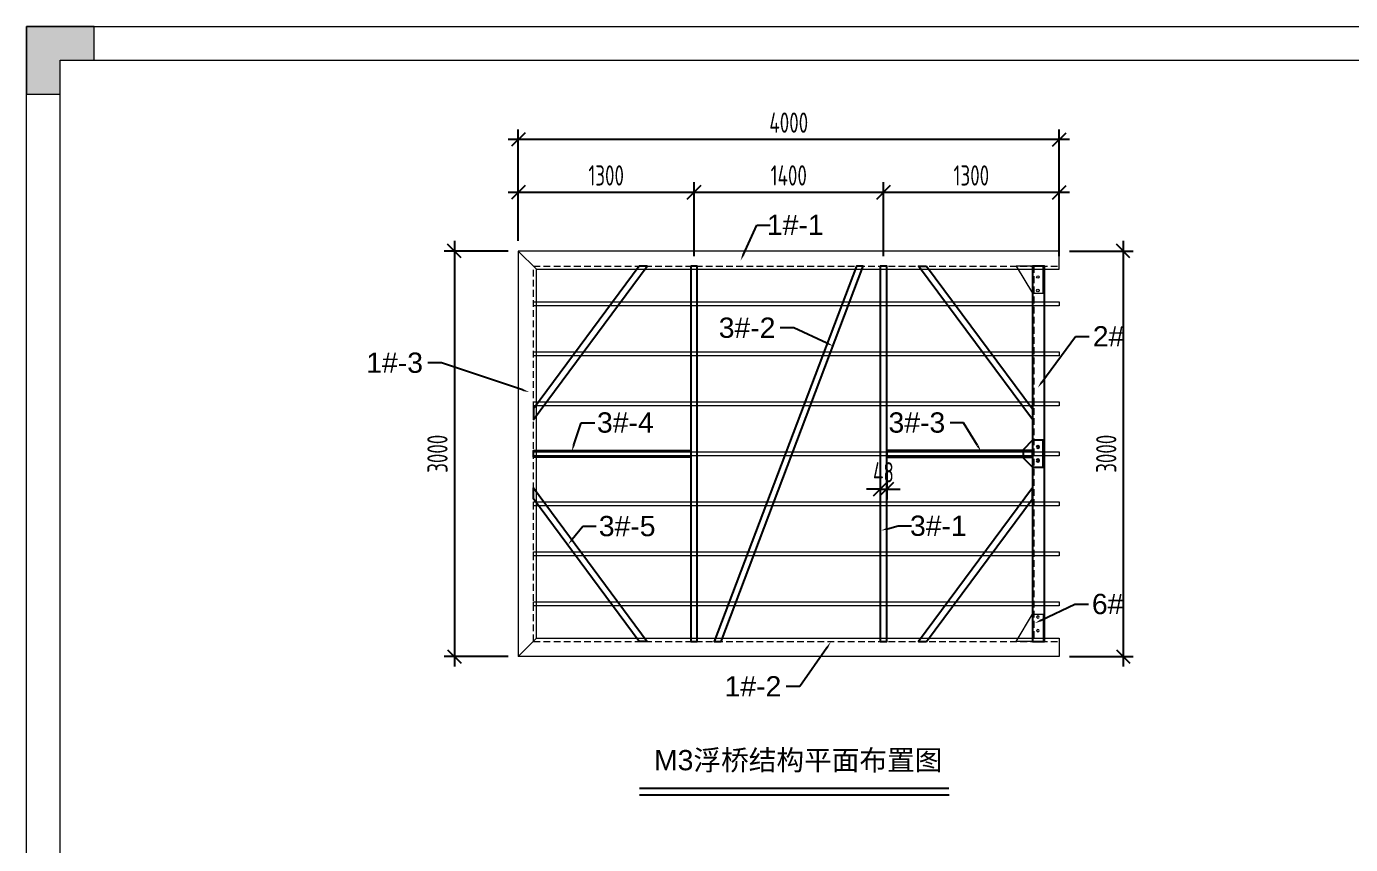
# Model space of a CAD drawing. Header units: millimetres. Extents: x 136606 to 1231039, y 82794 to 127364.
# Drawn here: x 931427 to 941216, y 121288 to 127340 of the extents above; entities that cross this region are included whole.
import ezdxf
from ezdxf import colors
from ezdxf.entities.mleader import LeaderData, LeaderLine
from ezdxf.math import Vec2, Vec3

# ---------------------------------------------------------------- set-up
doc = ezdxf.new("R2010")
doc.units = ezdxf.units.MM
doc.linetypes.add('DASHED', pattern=[0.75, 0.5, -0.25])
for name, color, linetype in [('00打印图框', 255, 'Continuous'), ('标注', 9, 'Continuous'), ('连接端梁', 130, 'Continuous'), ('铝横梁', 220, 'Continuous')]:
    doc.layers.add(name, color=color, linetype=linetype)
for name, color, linetype, lineweight in [('dim', 6, 'Continuous', 13), ('加强板', 140, 'Continuous', 18), ('图框', 7, 'Continuous', 13), ('铝型材', 7, 'Continuous', 13), ('铝龙骨', 7, 'Continuous', 9)]:
    doc.layers.add(name, color=color, linetype=linetype, lineweight=lineweight)
doc.styles.add('Arial', font='arial.ttf')
doc.styles.add('hztxt', font='ros1.shx', dxfattribs={"width": 0.8, "bigfont": 'hztxt.shx'})
doc.styles.get("Standard").update_dxf_attribs({"font": 'arial.ttf'})
doc.dimstyles.new('DIM-50', dxfattribs={"dimscale": 50, "dimtxt": 3, "dimasz": 2, "dimexe": 1.5, "dimexo": 1.5, "dimgap": 1, "dimtad": 1, "dimdec": 1, "dimdsep": 46, "dimtxsty": 'hztxt', "dimblk": 'OBLIQUE', "dimcen": 0, "dimdle": 1.5, "dimclrd": 9, "dimclre": 9, "dimclrt": 2, "dimadec": 1, "dimazin": 0, "dimtfac": 1, "dimtdec": 1, "dimtix": 1, "dimtmove": 2, "dimatfit": 3, "dimldrblk": 'OBLIQUE', "dimfxl": 15, "dimtolj": 1, "dimtzin": 0, "dimarcsym": 1})

# ---------------------------------------------------------------- blocks, each defined once
blk = doc.blocks.new('GW-TK')
at = {"layer": '图框', "linetype": 'Continuous', "lineweight": 0}
h = blk.add_hatch(color=256, dxfattribs=at)
h.dxf.hatch_style = 1
h.paths.add_polyline_path([(927183.55, 464715.01), (927183.55, 464705.01), (927188.55, 464705.01), (927188.55, 464710.01), (927193.56, 464710.01), (927193.56, 464715.01)])
blk.add_lwpolyline([(927188.55, 464705.01), (927188.55, 464710.01), (927193.56, 464710.01), (927193.56, 464715.01), (927183.55, 464715.01), (927183.55, 464705.01)], close=True, dxfattribs=at)
at = {"layer": '图框'}
for points in [[(927183.55, 464715.01), (927603.55, 464715.01), (927603.55, 464418.01), (927183.55, 464418.01)], [(927188.55, 464710.01), (927598.55, 464710.01), (927598.55, 464423.01), (927188.55, 464423.01)]]:
    blk.add_lwpolyline(points, close=True, dxfattribs=at)
blk = doc.blocks.new('_Oblique')
at = {"color": 0, "linetype": 'ByBlock', "lineweight": -2}
blk.add_line((-0.5, -0.5), (0.5, 0.5), dxfattribs=at)
blk = doc.blocks.new('*D2273')
at = {"layer": 'Defpoints', "color": 0, "transparency": 16777216}
for p in [(936362.8, 126113.2), (935062.8, 125678.8), (936362.8, 125566.8)]:
    blk.add_point(p, dxfattribs=at)
at = {"layer": '标注', "color": 9, "lineweight": -2, "transparency": 16777216}
for p, q in [((934987.8, 126113.2), (936437.8, 126113.2)), ((935062.8, 125753.8), (935062.8, 126188.2)), ((936362.8, 125641.8), (936362.8, 126188.2))]:
    blk.add_line(p, q, dxfattribs=at)
at = {"layer": '标注', "color": 9, "lineweight": -2, "transparency": 16777216, "xscale": 100, "yscale": 100, "zscale": 100, "rotation": 180}
blk.add_blockref('_Oblique', (935062.8, 126113.2), dxfattribs=at)
at = {"layer": '标注', "color": 9, "lineweight": -2, "transparency": 16777216, "xscale": 100, "yscale": 100, "zscale": 100}
blk.add_blockref('_Oblique', (936362.8, 126113.2), dxfattribs=at)
at = {"layer": '标注', "color": 2, "transparency": 16777216, "insert": (935712.8, 126238.2), "char_height": 150, "attachment_point": 5, "style": 'hztxt'}
blk.add_mtext('\\A1;1300', dxfattribs=at)
blk = doc.blocks.new('*D2274')
at = {"layer": 'Defpoints', "color": 0, "transparency": 16777216}
for p in [(935062.8, 126503.9), (935062.8, 125678.8), (939062.8, 125678.8)]:
    blk.add_point(p, dxfattribs=at)
at = {"layer": '标注', "color": 9, "lineweight": -2, "transparency": 16777216}
for p, q in [((939137.8, 126503.9), (934987.8, 126503.9)), ((935062.8, 125753.8), (935062.8, 126578.9)), ((939062.8, 125753.8), (939062.8, 126578.9))]:
    blk.add_line(p, q, dxfattribs=at)
at = {"layer": '标注', "color": 9, "lineweight": -2, "transparency": 16777216, "xscale": 100, "yscale": 100, "zscale": 100, "rotation": 180}
blk.add_blockref('_Oblique', (935062.8, 126503.9), dxfattribs=at)
at = {"layer": '标注', "color": 9, "lineweight": -2, "transparency": 16777216, "xscale": 100, "yscale": 100, "zscale": 100}
blk.add_blockref('_Oblique', (939062.8, 126503.9), dxfattribs=at)
at = {"layer": '标注', "color": 2, "transparency": 16777216, "insert": (937062.8, 126628.9), "char_height": 150, "attachment_point": 5, "style": 'hztxt'}
blk.add_mtext('\\A1;4000', dxfattribs=at)
blk = doc.blocks.new('*D2275')
at = {"layer": 'Defpoints', "color": 0, "transparency": 16777216}
for p in [(937762.8, 126113.2), (936362.8, 125566.8), (937762.8, 125566.8)]:
    blk.add_point(p, dxfattribs=at)
at = {"layer": '标注', "color": 9, "lineweight": -2, "transparency": 16777216}
for p, q in [((936287.8, 126113.2), (937837.8, 126113.2)), ((936362.8, 125641.8), (936362.8, 126188.2)), ((937762.8, 125641.8), (937762.8, 126188.2))]:
    blk.add_line(p, q, dxfattribs=at)
at = {"layer": '标注', "color": 9, "lineweight": -2, "transparency": 16777216, "xscale": 100, "yscale": 100, "zscale": 100, "rotation": 180}
blk.add_blockref('_Oblique', (936362.8, 126113.2), dxfattribs=at)
at = {"layer": '标注', "color": 9, "lineweight": -2, "transparency": 16777216, "xscale": 100, "yscale": 100, "zscale": 100}
blk.add_blockref('_Oblique', (937762.8, 126113.2), dxfattribs=at)
at = {"layer": '标注', "color": 2, "transparency": 16777216, "insert": (937062.8, 126238.2), "char_height": 150, "attachment_point": 5, "style": 'hztxt'}
blk.add_mtext('\\A1;1400', dxfattribs=at)
blk = doc.blocks.new('*D2276')
at = {"layer": 'Defpoints', "color": 0, "transparency": 16777216}
for p in [(935062.8, 125678.8), (934590.2, 122678.8), (935062.8, 122678.8)]:
    blk.add_point(p, dxfattribs=at)
at = {"layer": '标注', "color": 9, "lineweight": -2, "transparency": 16777216}
for p, q in [((934590.2, 125753.8), (934590.2, 122603.8)), ((934987.8, 125678.8), (934515.2, 125678.8)), ((934987.8, 122678.8), (934515.2, 122678.8))]:
    blk.add_line(p, q, dxfattribs=at)
at = {"layer": '标注', "color": 9, "lineweight": -2, "transparency": 16777216, "xscale": 100, "yscale": 100, "zscale": 100}
for p, rotation in [((934590.2, 125678.8), 90), ((934590.2, 122678.8), 270)]:
    blk.add_blockref('_Oblique', p, dxfattribs=dict(at, rotation=rotation))
at = {"layer": '标注', "color": 2, "transparency": 16777216, "insert": (934465.2, 124178.8), "char_height": 150, "attachment_point": 5, "rotation": 90, "style": 'hztxt'}
blk.add_mtext('\\A1;3000', dxfattribs=at)
blk = doc.blocks.new('*D2281')
at = {"layer": 'Defpoints', "color": 0, "transparency": 16777216}
for p in [(939062.8, 126113.2), (937762.8, 125566.8), (939062.8, 125566.8)]:
    blk.add_point(p, dxfattribs=at)
at = {"layer": '标注', "color": 9, "lineweight": -2, "transparency": 16777216}
for p, q in [((937687.8, 126113.2), (939137.8, 126113.2)), ((937762.8, 125641.8), (937762.8, 126188.2)), ((939062.8, 125641.8), (939062.8, 126188.2))]:
    blk.add_line(p, q, dxfattribs=at)
at = {"layer": '标注', "color": 9, "lineweight": -2, "transparency": 16777216, "xscale": 100, "yscale": 100, "zscale": 100, "rotation": 180}
blk.add_blockref('_Oblique', (937762.8, 126113.2), dxfattribs=at)
at = {"layer": '标注', "color": 9, "lineweight": -2, "transparency": 16777216, "xscale": 100, "yscale": 100, "zscale": 100}
blk.add_blockref('_Oblique', (939062.8, 126113.2), dxfattribs=at)
at = {"layer": '标注', "color": 2, "transparency": 16777216, "insert": (938412.8, 126238.2), "char_height": 150, "attachment_point": 5, "style": 'hztxt'}
blk.add_mtext('\\A1;1300', dxfattribs=at)
blk = doc.blocks.new('*D2282')
at = {"color": 9, "lineweight": -2, "transparency": 16777216}
for p, q in [((937738.8, 124063.1), (937738.8, 123841.6)), ((937786.8, 124063.1), (937786.8, 123841.6)), ((937738.8, 123916.6), (937638.8, 123916.6)), ((937738.8, 123916.6), (937786.8, 123916.6)), ((937786.8, 123916.6), (937886.8, 123916.6))]:
    blk.add_line(p, q, dxfattribs=at)
at = {"layer": 'Defpoints', "color": 0, "transparency": 16777216}
for p in [(937738.8, 124138.1), (937786.8, 124138.1), (937786.8, 123916.6)]:
    blk.add_point(p, dxfattribs=at)
at = {"color": 9, "lineweight": -2, "transparency": 16777216, "xscale": 100, "yscale": 100, "zscale": 100}
blk.add_blockref('_Oblique', (937738.8, 123916.6), dxfattribs=at)
at = {"color": 9, "lineweight": -2, "transparency": 16777216, "xscale": 100, "yscale": 100, "zscale": 100, "rotation": 180}
blk.add_blockref('_Oblique', (937786.8, 123916.6), dxfattribs=at)
at = {"color": 2, "transparency": 16777216, "insert": (937762.8, 124041.6), "char_height": 150, "attachment_point": 5, "style": 'hztxt'}
blk.add_mtext('\\A1;48', dxfattribs=at)
blk = doc.blocks.new('A$C0D8A069B')
blk.add_lwpolyline([(80, -100), (0, -100), (0, 100), (80, 100), (150, 30), (150, -30), (80, -100)])
for centre in [(40, 50), (40, -50)]:
    blk.add_circle(centre, 9)
blk = doc.blocks.new('连接加强板')
at = {"layer": '加强板'}
blk.add_lwpolyline([(-194915.5, -558.8), (-194915.5, -358.8), (-195115.5, -478.8), (-195115.5, -558.8)], close=True, dxfattribs=at)
for centre in [(-195095.5, -518.8), (-194995.5, -518.8)]:
    blk.add_circle(centre, 9, dxfattribs=at)
blk = doc.blocks.new('*U2222')
at = {"rotation": 90.00000000000001}
blk.add_blockref('连接加强板', (-458.8, 195015.5), dxfattribs=at)
blk = doc.blocks.new('*U2223')
at = {"color": 0, "linetype": 'ByBlock', "lineweight": -2, "transparency": 16777216}
blk.add_blockref('*U2222', (0, 0), dxfattribs=at)
blk = doc.blocks.new('*U2224')
at = {"rotation": 90.00000000000001}
blk.add_blockref('连接加强板', (-458.8, 195015.5), dxfattribs=at)
blk = doc.blocks.new('*U2225')
at = {"color": 0, "linetype": 'ByBlock', "lineweight": -2, "transparency": 16777216}
blk.add_blockref('*U2224', (0, 0), dxfattribs=at)
blk = doc.blocks.new('*D2250')
at = {"layer": 'Defpoints', "color": 0, "transparency": 16777216}
for p in [(939062.8, 125678.8), (939062.8, 122678.8), (939535.3, 122678.8)]:
    blk.add_point(p, dxfattribs=at)
at = {"layer": '标注', "color": 9, "lineweight": -2, "transparency": 16777216}
for p, q in [((939535.3, 125753.8), (939535.3, 122603.8)), ((939137.8, 125678.8), (939610.3, 125678.8)), ((939137.8, 122678.8), (939610.3, 122678.8))]:
    blk.add_line(p, q, dxfattribs=at)
at = {"layer": '标注', "color": 9, "lineweight": -2, "transparency": 16777216, "xscale": 100, "yscale": 100, "zscale": 100}
for p, rotation in [((939535.3, 125678.8), 90), ((939535.3, 122678.8), 270)]:
    blk.add_blockref('_Oblique', p, dxfattribs=dict(at, rotation=rotation))
at = {"layer": '标注', "color": 2, "transparency": 16777216, "insert": (939410.3, 124178.8), "char_height": 150, "attachment_point": 5, "rotation": 90, "style": 'hztxt'}
blk.add_mtext('\\A1;3000', dxfattribs=at)

msp = doc.modelspace()

# ---------------------------------------------------------------- linework, layer by layer
msp.add_line((938249.8637, 121652.6918), (935959.9385, 121652.6918))
at = {"const_width": 15}
msp.add_lwpolyline([(938247.5272, 121702.6745), (935957.5121, 121702.6745)], dxfattribs=at)
at = {"layer": 'dim', "color": 1, "linetype": 'DASHED', "ltscale": 100}
for p, q in [((935174.7622, 125566.8336), (939062.7622, 125566.8336)), ((935174.7622, 122790.8336), (935174.7622, 125566.8336)), ((938873.7622, 125566.8336), (938873.7622, 122790.8336)), ((935174.7622, 122790.8336), (939062.7622, 122790.8336))]:
    msp.add_line(p, q, dxfattribs=at)
at = {"layer": '连接端梁', "color": 200}
msp.add_lwpolyline([(938954.7622, 122790.8336), (938954.7622, 125566.8336), (938864.7622, 125566.8336), (938864.7622, 122790.8336)], close=True, dxfattribs=at)
at = {"layer": '铝型材', "color": 3}
for points in [[(939062.7622, 125678.8336), (935062.7622, 125678.8336), (935197.7622, 125543.8336), (939062.7622, 125543.8336)], [(935062.7622, 125678.8336), (935062.7622, 122678.8336), (935197.7622, 122813.8336), (935197.7622, 125543.8336)], [(939062.7622, 122678.8336), (935062.7622, 122678.8336), (935197.7622, 122813.8336), (939062.7622, 122813.8336)]]:
    msp.add_lwpolyline(points, close=True, dxfattribs=at)
at = {"layer": '铝横梁', "color": 243}
for points in [[(935957.2275, 125566.8336), (935174.7622, 124512.4449), (935174.7622, 124431.8975), (936017.0005, 125566.8336)], [(936338.7736, 125566.8336), (936338.7622, 122790.8336), (936386.7622, 122790.8336), (936386.7736, 125566.8336)], [(936563.1543, 122790.8341), (937613.8192, 125566.8336), (937562.4971, 125566.8355), (936511.8306, 122790.8341)], [(937738.7736, 125566.8336), (937738.7622, 122790.8336), (937786.7622, 122790.8336), (937786.7736, 125566.8336)], [(938082.297, 125566.8336), (938864.7622, 124512.4449), (938864.7622, 124431.8975), (938022.524, 125566.8336)], [(936338.7678, 124154.8297), (935174.7622, 124154.8296), (935174.7622, 124202.8296), (936338.7678, 124202.8297)], [(937786.7794, 124154.8297), (938864.7622, 124154.8296), (938864.7622, 124202.8296), (937786.7794, 124202.8297)], [(935957.2275, 122790.8336), (935174.7622, 123845.2223), (935174.7622, 123925.7697), (936017.0005, 122790.8336)], [(938082.297, 122790.8336), (938864.7622, 123845.2223), (938864.7622, 123925.7697), (938022.524, 122790.8336)]]:
    msp.add_lwpolyline(points, close=True, dxfattribs=at)
at = {"layer": '铝龙骨', "color": 0}
for points in [[(935174.7622, 125273.8336), (935174.7622, 125303.8336), (939062.7622, 125303.8336), (939062.7622, 125273.8336)], [(935174.7622, 124903.8336), (935174.7622, 124933.8336), (939062.7622, 124933.8336), (939062.7622, 124903.8336)], [(935174.7622, 124533.8336), (935174.7622, 124563.8336), (939062.7622, 124563.8336), (939062.7622, 124533.8336)], [(935174.7622, 124163.8336), (935174.7622, 124193.8336), (939062.7622, 124193.8336), (939062.7622, 124163.8336)], [(935174.7622, 123793.8336), (935174.7622, 123823.8336), (939062.7622, 123823.8336), (939062.7622, 123793.8336)], [(935174.7622, 123423.8336), (935174.7622, 123453.8336), (939062.7622, 123453.8336), (939062.7622, 123423.8336)], [(935174.7622, 123053.8336), (935174.7622, 123083.8336), (939062.7622, 123083.8336), (939062.7622, 123053.8336)]]:
    msp.add_lwpolyline(points, close=True, dxfattribs=at)

# ---------------------------------------------------------------- block references
at = {"xscale": 50, "yscale": 50, "zscale": 50}
msp.add_blockref('GW-TK', (-45427750.9613, -23108410.2232), dxfattribs=at)
at = {"color": 7}
msp.add_blockref('*U2223', (938844.7622, 125466.8336), dxfattribs=at)
at = {"xscale": -1}
msp.add_blockref('A$C0D8A069B', (938944.7622, 124178.8336), dxfattribs=at)
at = {"color": 7, "xscale": -1, "rotation": 180}
msp.add_blockref('*U2225', (938844.7622, 122890.8336), dxfattribs=at)

# ---------------------------------------------------------------- texts
at = {"layer": '00打印图框', "color": 6, "insert": (938199.2224, 121987.1196), "char_height": 150, "attachment_point": 3, "style": 'Arial'}
msp.add_mtext_dynamic_manual_height_columns('M3{\\fSimSun|b0|i0|c134|p2;浮桥结构平面布置图}', width=2482.93285, gutter_width=18.75, heights=[0], dxfattribs=at)

# ---------------------------------------------------------------- dimensions: what is measured, and where the dimension line sits
dim = msp.add_linear_dim(base=(937786.7684, 123916.6212), p1=(937738.7684, 124138.1132), p2=(937786.7684, 124138.113), dimstyle='DIM-50')
dim.commit()
dim.dimension.update_dxf_attribs({"geometry": '*D2282', "text_midpoint": (937762.7684, 124041.6212)})
at = {"layer": '标注'}
for base, p1, p2, picture, middle in [((935062.7622, 126503.8636), (939062.7622, 125678.8336), (935062.7622, 125678.8336), '*D2274', (937062.7622, 126628.8636)), ((936362.7736, 126113.1598), (935062.7622, 125678.8336), (936362.7736, 125566.8336), '*D2273', (935712.7679, 126238.1598)), ((937762.7736, 126113.1598), (936362.7736, 125566.8336), (937762.7736, 125566.8336), '*D2275', (937062.7736, 126238.1598)), ((939062.7622, 126113.1598), (937762.7736, 125566.8336), (939062.7622, 125566.8336), '*D2281', (938412.7679, 126238.1598))]:
    dim = msp.add_linear_dim(base=base, p1=p1, p2=p2, dimstyle='DIM-50', dxfattribs=at)
    dim.commit()
    dim.dimension.update_dxf_attribs({"geometry": picture, "text_midpoint": middle})
for base, p1, p2, picture, middle in [((934590.1823, 122678.8336), (935062.7622, 125678.8336), (935062.7622, 122678.8336), '*D2276', (934465.1823, 124178.8336)), ((939535.3422, 122678.8336), (939062.7622, 125678.8336), (939062.7622, 122678.8336), '*D2250', (939410.3422, 124178.8336))]:
    dim = msp.add_linear_dim(base=base, p1=p1, p2=p2, angle=90, dimstyle='DIM-50', dxfattribs=at)
    dim.commit()
    dim.dimension.update_dxf_attribs({"geometry": picture, "text_midpoint": middle})

# ---------------------------------------------------------------- leaders
at = {"layer": '标注', "color": 6, "linetype": 'ByBlock'}
ml = msp.add_multileader_mtext('Standard', dxfattribs=at)
ml.set_content('1#-1', color=6)
ml.set_leader_properties()
ml.build(insert=Vec2(0, 0))
ml.multileader.update_dxf_attribs({"dogleg_length": 100, "arrow_head_size": 50})
ctx = ml.context
ctx.base_point, ctx.char_height, ctx.arrow_head_size, ctx.landing_gap_size, ctx.plane_origin = Vec3(936926.306, 125871.0859), 150, 50, 35.8764, Vec3(935778.1537, 115332.749)
ctx.text_align_type = 2
notes = []
notes.append((ctx, [(0, (1, 1, 0), (936826.306, 125871.0859), (1, 0), 100, [(0, [(936706.8267, 125608.426)], 0, [])])]))
ctx.mtext.insert, ctx.mtext.width, ctx.mtext.defined_height, ctx.mtext.alignment, ctx.mtext.flow_direction = Vec3(937320.2998, 125947.3649), 445.870397, 72.4015, 3, 5
ml = msp.add_multileader_mtext('Standard', dxfattribs=at)
ml.set_content('3#-2', color=6)
ml.set_leader_properties()
ml.build(insert=Vec2(0, 0))
ml.multileader.update_dxf_attribs({"dogleg_length": 100, "arrow_head_size": 50})
ctx = ml.context
ctx.base_point, ctx.char_height, ctx.arrow_head_size, ctx.landing_gap_size, ctx.plane_origin = Vec3(936528.9785, 125110.213), 150, 50, 35.8764, Vec3(935341.6016, 114730.8364)
ctx.text_align_type = 2
notes.append((ctx, [(1, (1, 1, 0), (937100.2879, 125110.213), (-1, 0), 100, [(0, [(937390.3964, 124976.5202)], 0, [])])]))
ctx.mtext.insert, ctx.mtext.width, ctx.mtext.defined_height, ctx.mtext.alignment, ctx.mtext.flow_direction = Vec3(936964.4115, 125186.5431), 445.870397, 72.4015, 3, 5
ml = msp.add_multileader_mtext('Standard', dxfattribs=at)
ml.set_content('2#', color=6)
ml.set_leader_properties()
ml.build(insert=Vec2(0, 0))
ml.multileader.update_dxf_attribs({"dogleg_length": 100, "arrow_head_size": 50})
ctx = ml.context
ctx.base_point, ctx.char_height, ctx.arrow_head_size, ctx.landing_gap_size, ctx.plane_origin = Vec3(939283.9625, 125046.4385), 150, 50, 35.8764, Vec3(939169.1641, 114345.0126)
ctx.text_align_type = 2
notes.append((ctx, [(0, (1, 1, 0), (939183.9625, 125046.4385), (1, 0), 100, [(0, [(938904.5202, 124668.6695)], 0, [])])]))
ctx.mtext.insert, ctx.mtext.width, ctx.mtext.defined_height, ctx.mtext.alignment, ctx.mtext.flow_direction = Vec3(939544.1227, 125122.7175), 445.870397, 72.4015, 3, 5
ml = msp.add_multileader_mtext('Standard', dxfattribs=at)
ml.set_content('1#-3', color=6)
ml.set_leader_properties()
ml.build(insert=Vec2(0, 0))
ml.multileader.update_dxf_attribs({"dogleg_length": 100, "arrow_head_size": 50})
ctx = ml.context
ctx.base_point, ctx.char_height, ctx.arrow_head_size, ctx.landing_gap_size, ctx.plane_origin = Vec3(933935.4577, 124851.393), 150, 50, 35.8764, Vec3(932816.2618, 114313.0561)
ctx.text_align_type = 2
notes.append((ctx, [(1, (1, 1, 0), (934494.2842, 124851.393), (-1, 0), 100, [(0, [(935142.2199, 124635.2537)], 0, [])])]))
ctx.mtext.insert, ctx.mtext.width, ctx.mtext.defined_height, ctx.mtext.alignment, ctx.mtext.flow_direction = Vec3(934358.4078, 124927.7231), 445.870397, 72.4015, 3, 5
ml = msp.add_multileader_mtext('Standard', dxfattribs=at)
ml.set_content('3#-4', color=6)
ml.set_leader_properties()
ml.build(insert=Vec2(0, 0))
ml.multileader.update_dxf_attribs({"dogleg_length": 100, "arrow_head_size": 50})
ctx = ml.context
ctx.base_point, ctx.char_height, ctx.arrow_head_size, ctx.landing_gap_size, ctx.plane_origin = Vec3(935627.7467, 124408.7683), 150, 50, 35.8764, Vec3(937709.5487, 113853.7773)
ctx.text_align_type = 2
notes.append((ctx, [(0, (1, 1, 0), (935527.7467, 124408.7683), (1, 0), 100, [(0, [(935458.4334, 124196.3626)], 0, [])])]))
ctx.mtext.insert, ctx.mtext.width, ctx.mtext.defined_height, ctx.mtext.alignment, ctx.mtext.flow_direction = Vec3(936064.1006, 124485.0985), 445.870397, 72.4015, 3, 5
ml = msp.add_multileader_mtext('Standard', dxfattribs=at)
ml.set_content('3#-3', color=6)
ml.set_leader_properties()
ml.build(insert=Vec2(0, 0))
ml.multileader.update_dxf_attribs({"dogleg_length": 100, "arrow_head_size": 50})
ctx = ml.context
ctx.base_point, ctx.char_height, ctx.arrow_head_size, ctx.landing_gap_size, ctx.plane_origin = Vec3(937782.6909, 124408.7683), 150, 50, 35.8764, Vec3(939864.493, 113853.7773)
ctx.text_align_type = 2
notes.append((ctx, [(1, (1, 1, 0), (938355.5351, 124408.7683), (-1, 0), 100, [(0, [(938484.6853, 124196.3626)], 0, [])])]))
ctx.mtext.insert, ctx.mtext.width, ctx.mtext.defined_height, ctx.mtext.alignment, ctx.mtext.flow_direction = Vec3(938219.6587, 124485.0985), 445.870397, 72.4015, 3, 5
ml = msp.add_multileader_mtext('Standard', dxfattribs=at)
ml.set_content('3#-5', color=6)
ml.set_leader_properties()
ml.build(insert=Vec2(0, 0))
ml.multileader.update_dxf_attribs({"dogleg_length": 100, "arrow_head_size": 50})
ctx = ml.context
ctx.base_point, ctx.char_height, ctx.arrow_head_size, ctx.landing_gap_size, ctx.plane_origin = Vec3(935639.4689, 123642.5268), 150, 50, 35.8764, Vec3(937721.271, 113087.5357)
ctx.text_align_type = 2
notes.append((ctx, [(0, (1, 1, 0), (935539.4689, 123642.5268), (1, 0), 100, [(0, [(935431.3373, 123506.6837)], 0, [])])]))
ctx.mtext.insert, ctx.mtext.width, ctx.mtext.defined_height, ctx.mtext.alignment, ctx.mtext.flow_direction = Vec3(936077.5622, 123718.8569), 445.870397, 72.4015, 3, 5
ml = msp.add_multileader_mtext('Standard', dxfattribs=at)
ml.set_content('3#-1', color=6)
ml.set_leader_properties()
ml.build(insert=Vec2(0, 0))
ml.multileader.update_dxf_attribs({"dogleg_length": 100, "arrow_head_size": 50})
ctx = ml.context
ctx.base_point, ctx.char_height, ctx.arrow_head_size, ctx.landing_gap_size, ctx.plane_origin = Vec3(937970.6066, 123645.0144), 150, 50, 35.8764, Vec3(936755.8082, 113265.6379)
ctx.text_align_type = 2
notes.append((ctx, [(0, (1, 1, 0), (937870.6066, 123645.0144), (1, 0), 100, [(0, [(937745.5786, 123611.5509)], 0, [])])]))
ctx.mtext.insert, ctx.mtext.width, ctx.mtext.defined_height, ctx.mtext.alignment, ctx.mtext.flow_direction = Vec3(938378.6181, 123721.3446), 445.870397, 72.4015, 3, 5
ml = msp.add_multileader_mtext('Standard', dxfattribs=at)
ml.set_content('6#', color=6)
ml.set_leader_properties()
ml.build(insert=Vec2(0, 0))
ml.multileader.update_dxf_attribs({"dogleg_length": 100, "arrow_head_size": 50})
ctx = ml.context
ctx.base_point, ctx.char_height, ctx.arrow_head_size, ctx.landing_gap_size, ctx.plane_origin = Vec3(939278.7823, 123066.3484), 150, 50, 35.8764, Vec3(940341.9477, 112625.307)
ctx.text_align_type = 2
notes.append((ctx, [(0, (1, 1, 0), (939178.7823, 123066.3484), (1, 0), 100, [(0, [(938884.249, 122925.9905)], 0, [])])]))
ctx.mtext.insert, ctx.mtext.width, ctx.mtext.defined_height, ctx.mtext.alignment, ctx.mtext.flow_direction = Vec3(939537.2031, 123142.6274), 445.870397, 72.4015, 3, 5
ml = msp.add_multileader_mtext('Standard', dxfattribs=at)
ml.set_content('1#-2', color=6)
ml.set_leader_properties()
ml.build(insert=Vec2(0, 0))
ml.multileader.update_dxf_attribs({"dogleg_length": 100, "arrow_head_size": 50})
ctx = ml.context
ctx.base_point, ctx.char_height, ctx.arrow_head_size, ctx.landing_gap_size, ctx.plane_origin = Vec3(936586.4661, 122456.9717), 150, 50, 35.8764, Vec3(935465.7353, 111918.6348)
ctx.text_align_type = 2
notes.append((ctx, [(1, (1, 1, 0), (937143.7578, 122456.9717), (-1, 0), 100, [(0, [(937373.1533, 122784.5497)], 0, [])])]))
ctx.mtext.insert, ctx.mtext.width, ctx.mtext.defined_height, ctx.mtext.alignment, ctx.mtext.flow_direction = Vec3(937007.8814, 122533.2507), 445.870397, 72.4015, 3, 5
for ctx, leaders in notes:
    for number, flags, end, landing, length, lines in leaders:
        leader = LeaderData()
        leader.index, (leader.has_last_leader_line, leader.has_dogleg_vector, leader.attachment_direction) = number, flags
        leader.last_leader_point, leader.dogleg_vector, leader.dogleg_length = Vec3(end), Vec3(landing), length
        for number, points, colour, breaks in lines:
            line = LeaderLine()
            line.index, line.vertices, line.color, line.breaks = number, Vec3.list(points), colors.encode_raw_color(colour), breaks
            leader.lines.append(line)
        ctx.leaders.append(leader)

doc.saveas('drawing.dxf')
